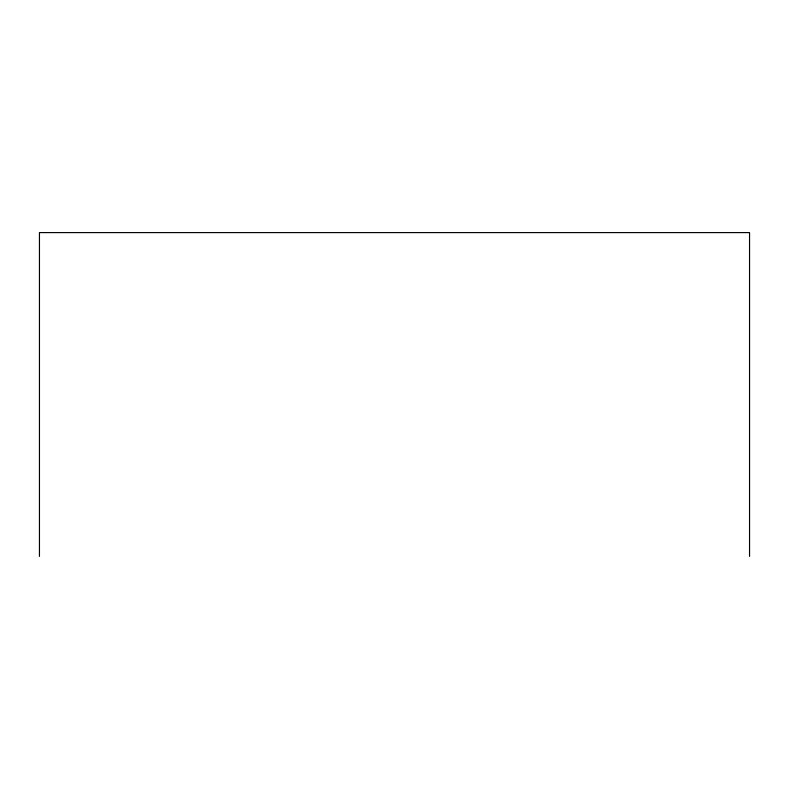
<?xml version="1.0" encoding="UTF-8"?>
<svg xmlns="http://www.w3.org/2000/svg" width="789" height="789" viewBox="0 0 789 789"><rect width="100%" height="100%" fill="white"/><g stroke="black" fill="none" stroke-linecap="round" stroke-linejoin="round"><path stroke-width="1.18" d="M749.55 556.403L749.55 232.597L39.45 232.597L39.45 556.403"/></g></svg>
